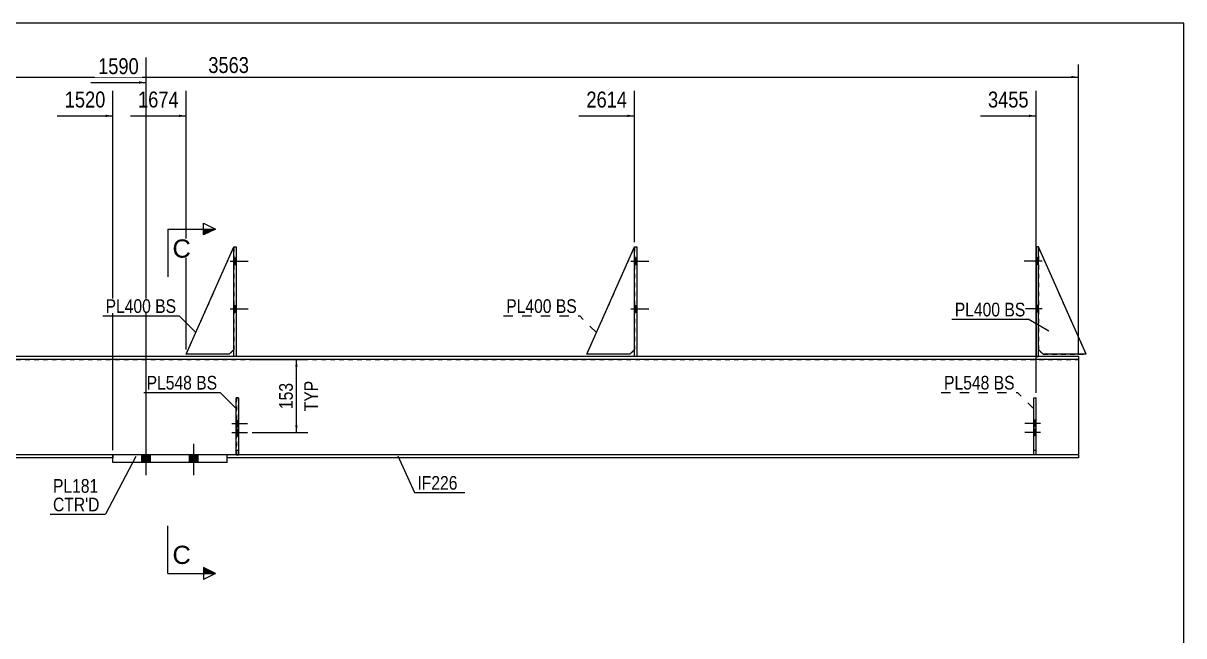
# Model space of a CAD drawing. Header units: millimetres. Extents: x -26 to 376, y -197 to 80.
# Drawn here: x 133.2 to 376.5, y -47.9 to 80.5 of the extents above; entities that cross this region are included whole.
import ezdxf

# ---------------------------------------------------------------- set-up
doc = ezdxf.new("R2010")
doc.units = ezdxf.units.MM
doc.linetypes.add('DXK_LINE_DOT1', pattern=[1.8814, 0.9407, -0.9407])
doc.linetypes.add('DXK_LINE_DOT2', pattern=[3.9198, 1.9599, -1.9599])
doc.styles.add('Arial', font='ARIAL.TTF', dxfattribs={"height": 0.2})
doc.styles.add('Arial Narrow', font='ARIALN.TTF', dxfattribs={"height": 0.2})

# ---------------------------------------------------------------- blocks, each defined once
blk = doc.blocks.new('Unknown-626819652-1211')
at = {"color": 5, "linetype": 'Continuous'}
for p, q in [((376.47, 80.47), (-23.53, 80.47)), ((376.47, -196.53), (376.47, 80.47))]:
    blk.add_line(p, q, dxfattribs=at)
blk = doc.blocks.new('Bolt-626819652-1239 - 1232')
at = {"linetype": 'Continuous'}
for points in [[(158.05, -11.6), (159.85, -11.6), (159.85, -10), (158.05, -10)], [(158.05, -11.6), (159.85, -11.6), (159.85, -10), (158.05, -10)], [(168.05, -11.6), (169.85, -11.6), (169.85, -10), (168.05, -10)], [(168.05, -11.6), (169.85, -11.6), (169.85, -10), (168.05, -10)]]:
    blk.add_hatch(color=3, dxfattribs=at).paths.add_polyline_path(points)
at = {"color": 3, "linetype": 'Continuous'}
for p, q in [((158.95, -14.2), (158.95, -7.7)), ((158.95, -14.2), (158.95, -7.7)), ((168.95, -14.2), (168.95, -7.7)), ((168.95, -14.2), (168.95, -7.7)), ((158.05, -11.6), (158.05, -10)), ((158.05, -11.6), (158.05, -10)), ((159.85, -11.6), (159.85, -10)), ((159.85, -11.6), (159.85, -10)), ((168.05, -11.6), (168.05, -10)), ((168.05, -11.6), (168.05, -10)), ((169.85, -11.6), (169.85, -10)), ((169.85, -11.6), (169.85, -10))]:
    blk.add_line(p, q, dxfattribs=at)
blk = doc.blocks.new('Bolt-626819652-2163 - 1232')
at = {"color": 3, "linetype": 'DXK_LINE_DOT2'}
for p, q in [((345.51, -2.69), (345.01, -2.69)), ((346.31, -3.39), (345.01, -3.39)), ((345.51, -4.09), (345.01, -4.09)), ((345.51, -4.6), (345.01, -4.6)), ((346.31, -5.3), (345.01, -5.3)), ((345.51, -6), (345.01, -6))]:
    blk.add_line(p, q, dxfattribs=at)
blk = doc.blocks.new('Part-626819652-1279 - 1232')
at = {"color": 2, "linetype": 'Continuous'}
for p, q in [((177.82, -10), (175.95, -10)), ((354.37, -10.6), (175.95, -10.6)), ((345.01, -10), (178.32, -10)), ((354.37, -10), (345.51, -10)), ((354.37, -10), (354.37, -10.6))]:
    blk.add_line(p, q, dxfattribs=at)
at = {"color": 7, "linetype": 'DXK_LINE_DOT1'}
for p, q in [((175.95, -10.6), (175.95, -10)), ((178.32, -10), (177.82, -10)), ((345.51, -10), (345.01, -10))]:
    blk.add_line(p, q, dxfattribs=at)
blk = doc.blocks.new('Bolt-626819652-1235 - 1232')
at = {"linetype": 'Continuous'}
for points in [[(177.82, 29.9), (177.82, 31.3), (177.32, 31.3), (177.32, 29.9)], [(177.82, 29.9), (177.82, 31.3), (177.32, 31.3), (177.32, 29.9)], [(177.82, 29.9), (177.82, 31.3), (177.32, 31.3), (177.32, 29.9)], [(177.82, 19.9), (177.82, 21.3), (177.32, 21.3), (177.32, 19.9)], [(177.82, 19.9), (177.82, 21.3), (177.32, 21.3), (177.32, 19.9)], [(177.82, 19.9), (177.82, 21.3), (177.32, 21.3), (177.32, 19.9)]]:
    blk.add_hatch(color=3, dxfattribs=at).paths.add_polyline_path(points)
at = {"color": 3, "linetype": 'Continuous'}
for p, q in [((176.52, 30.6), (180.32, 30.6)), ((176.52, 30.6), (180.32, 30.6)), ((176.52, 30.6), (180.32, 30.6)), ((177.32, 31.3), (177.82, 31.3)), ((177.32, 31.3), (177.82, 31.3)), ((177.32, 31.3), (177.82, 31.3)), ((177.32, 29.9), (177.82, 29.9)), ((177.32, 29.9), (177.82, 29.9)), ((177.32, 29.9), (177.82, 29.9)), ((176.52, 20.6), (180.32, 20.6)), ((176.52, 20.6), (180.32, 20.6)), ((176.52, 20.6), (180.32, 20.6)), ((177.32, 21.3), (177.82, 21.3)), ((177.32, 21.3), (177.82, 21.3)), ((177.32, 21.3), (177.82, 21.3)), ((177.32, 19.9), (177.82, 19.9)), ((177.32, 19.9), (177.82, 19.9)), ((177.32, 19.9), (177.82, 19.9))]:
    blk.add_line(p, q, dxfattribs=at)
blk = doc.blocks.new('Bolt-626819652-1237 - 1232')
at = {"linetype": 'Continuous'}
for points in [[(346.01, 29.9), (346.01, 31.3), (345.51, 31.3), (345.51, 29.9)], [(346.01, 29.9), (346.01, 31.3), (345.51, 31.3), (345.51, 29.9)], [(346.01, 29.9), (346.01, 31.3), (345.51, 31.3), (345.51, 29.9)], [(346.01, 19.9), (346.01, 21.3), (345.51, 21.3), (345.51, 19.9)], [(346.01, 19.9), (346.01, 21.3), (345.51, 21.3), (345.51, 19.9)], [(346.01, 19.9), (346.01, 21.3), (345.51, 21.3), (345.51, 19.9)]]:
    blk.add_hatch(color=3, dxfattribs=at).paths.add_polyline_path(points)
at = {"color": 3, "linetype": 'Continuous'}
for p, q in [((346.81, 30.6), (343.01, 30.6)), ((346.81, 30.6), (343.01, 30.6)), ((346.81, 30.6), (343.01, 30.6)), ((346.01, 31.3), (345.51, 31.3)), ((346.01, 31.3), (345.51, 31.3)), ((346.01, 31.3), (345.51, 31.3)), ((346.01, 29.9), (345.51, 29.9)), ((346.01, 29.9), (345.51, 29.9)), ((346.01, 29.9), (345.51, 29.9)), ((346.81, 20.6), (343.01, 20.6)), ((346.81, 20.6), (343.01, 20.6)), ((346.81, 20.6), (343.01, 20.6)), ((346.01, 21.3), (345.51, 21.3)), ((346.01, 21.3), (345.51, 21.3)), ((346.01, 21.3), (345.51, 21.3)), ((346.01, 19.9), (345.51, 19.9)), ((346.01, 19.9), (345.51, 19.9)), ((346.01, 19.9), (345.51, 19.9))]:
    blk.add_line(p, q, dxfattribs=at)
blk = doc.blocks.new('Part-626819652-2146 - 1232')
at = {"color": 2, "linetype": 'Continuous'}
for p, q in [((345.01, -10), (345.01, 2)), ((345.01, 2), (345.51, 2)), ((345.51, -10), (345.51, 2)), ((345.51, -10), (345.01, -10))]:
    blk.add_line(p, q, dxfattribs=at)
blk = doc.blocks.new('Part-626819652-2141 - 1232')
at = {"color": 2, "linetype": 'Continuous'}
for p, q in [((251.32, 11.1), (261.32, 33.6)), ((260.32, 11.1), (251.32, 11.1)), ((261.32, 12.1), (260.32, 11.1))]:
    blk.add_line(p, q, dxfattribs=at)
at = {"color": 7, "linetype": 'DXK_LINE_DOT1'}
blk.add_line((261.32, 33.6), (261.32, 12.1), dxfattribs=at)
blk = doc.blocks.new('Part-626819652-1257 - 1232')
at = {"color": 7, "linetype": 'DXK_LINE_DOT1'}
for p, q in [((0, 10), (354.37, 10)), ((354.37, -10), (3.48, -10))]:
    blk.add_line(p, q, dxfattribs=at)
at = {"color": 2, "linetype": 'Continuous'}
blk.add_line((354.37, 10), (354.37, -10), dxfattribs=at)
blk = doc.blocks.new('Part-626819652-1365 - 1232')
at = {"color": 2, "linetype": 'Continuous'}
for p, q in [((356.01, 11.1), (346.01, 33.6)), ((347.01, 11.1), (346.01, 12.1)), ((356.01, 11.1), (347.01, 11.1))]:
    blk.add_line(p, q, dxfattribs=at)
at = {"color": 7, "linetype": 'DXK_LINE_DOT1'}
blk.add_line((346.01, 33.6), (346.01, 12.1), dxfattribs=at)
blk = doc.blocks.new('Part-626819652-1301 - 1232')
at = {"color": 2, "linetype": 'Continuous'}
for p, q in [((261.32, 10.6), (261.32, 33.6)), ((261.32, 33.6), (261.82, 33.6)), ((261.82, 33.6), (261.82, 10.6)), ((261.82, 10.6), (261.32, 10.6))]:
    blk.add_line(p, q, dxfattribs=at)
blk = doc.blocks.new('Part-626819652-1323 - 1232')
at = {"color": 2, "linetype": 'Continuous'}
for p, q in [((177.82, -10), (177.82, 2)), ((177.82, 2), (178.32, 2)), ((178.32, 2), (178.32, -10)), ((178.32, -10), (177.82, -10))]:
    blk.add_line(p, q, dxfattribs=at)
at = {"color": 7, "linetype": 'DXK_LINE_DOT1'}
blk.add_line((177.82, -9), (178.32, -9), dxfattribs=at)
blk = doc.blocks.new('Part-626819652-1345 - 1232')
at = {"color": 2, "linetype": 'Continuous'}
for p, q in [((167.32, 11.1), (177.32, 33.6)), ((176.32, 11.1), (167.32, 11.1)), ((177.32, 12.1), (176.32, 11.1))]:
    blk.add_line(p, q, dxfattribs=at)
at = {"color": 7, "linetype": 'DXK_LINE_DOT1'}
blk.add_line((177.32, 33.6), (177.32, 12.1), dxfattribs=at)
blk = doc.blocks.new('Part-626819652-1350 - 1232')
at = {"color": 2, "linetype": 'Continuous'}
for p, q in [((177.32, 10.6), (177.32, 33.6)), ((177.32, 33.6), (177.82, 33.6)), ((177.82, 33.6), (177.82, 10.6)), ((177.82, 10.6), (177.32, 10.6))]:
    blk.add_line(p, q, dxfattribs=at)
blk = doc.blocks.new('Part-626819652-1360 - 1232')
at = {"color": 7, "linetype": 'DXK_LINE_DOT1'}
for p, q in [((345.01, -10), (345.01, 2)), ((345.01, 2), (345.51, 2)), ((345.51, -10), (345.51, 2)), ((345.01, -9), (345.51, -9))]:
    blk.add_line(p, q, dxfattribs=at)
blk = doc.blocks.new('Part-626819652-1370 - 1232')
at = {"color": 2, "linetype": 'Continuous'}
for p, q in [((346.01, 33.6), (345.51, 33.6)), ((345.51, 33.6), (345.51, 10.6)), ((346.01, 10.6), (346.01, 33.6)), ((345.51, 10.6), (346.01, 10.6))]:
    blk.add_line(p, q, dxfattribs=at)
blk = doc.blocks.new('Part-626819652-1438 - 1232')
at = {"color": 2, "linetype": 'Continuous'}
for p, q in [((151.95, -11.6), (151.95, -10)), ((175.95, -10), (151.95, -10)), ((175.95, -11.6), (151.95, -11.6)), ((175.95, -11.6), (175.95, -10))]:
    blk.add_line(p, q, dxfattribs=at)
blk = doc.blocks.new('Part-626819652-1460 - 1232')
at = {"color": 2, "linetype": 'Continuous'}
for p, q in [((3.48, -10.6), (3.48, -10)), ((9.82, -10), (3.48, -10)), ((151.95, -10.6), (3.48, -10.6)), ((151.95, -10), (10.32, -10))]:
    blk.add_line(p, q, dxfattribs=at)
at = {"color": 7, "linetype": 'DXK_LINE_DOT1'}
blk.add_line((151.95, -10), (151.95, -10.6), dxfattribs=at)
blk = doc.blocks.new('Part-626819652-1482 - 1232')
at = {"color": 2, "linetype": 'Continuous'}
for p, q in [((354.37, 10), (0, 10)), ((177.32, 10.6), (93.82, 10.6)), ((261.32, 10.6), (177.82, 10.6)), ((345.51, 10.6), (261.82, 10.6)), ((354.37, 10.6), (346.01, 10.6)), ((354.37, 10.6), (354.37, 10))]:
    blk.add_line(p, q, dxfattribs=at)
at = {"color": 7, "linetype": 'DXK_LINE_DOT1'}
for p, q in [((177.82, 10.6), (177.32, 10.6)), ((261.82, 10.6), (261.32, 10.6)), ((346.01, 10.6), (345.51, 10.6))]:
    blk.add_line(p, q, dxfattribs=at)
blk = doc.blocks.new('Part-626819652-2142 - 1232')
at = {"color": 7, "linetype": 'DXK_LINE_DOT1'}
for p, q in [((177.82, 2), (177.82, -10)), ((178.32, 2), (177.82, 2)), ((178.32, -10), (178.32, 2)), ((177.82, -10), (178.32, -10))]:
    blk.add_line(p, q, dxfattribs=at)
blk = doc.blocks.new('Bolt-626819652-1518 - 1232')
at = {"linetype": 'Continuous'}
for points in [[(261.82, 29.9), (261.82, 31.3), (261.32, 31.3), (261.32, 29.9)], [(261.82, 29.9), (261.82, 31.3), (261.32, 31.3), (261.32, 29.9)], [(261.82, 29.9), (261.82, 31.3), (261.32, 31.3), (261.32, 29.9)], [(261.82, 19.9), (261.82, 21.3), (261.32, 21.3), (261.32, 19.9)], [(261.82, 19.9), (261.82, 21.3), (261.32, 21.3), (261.32, 19.9)], [(261.82, 19.9), (261.82, 21.3), (261.32, 21.3), (261.32, 19.9)]]:
    blk.add_hatch(color=3, dxfattribs=at).paths.add_polyline_path(points)
at = {"color": 3, "linetype": 'Continuous'}
for p, q in [((260.52, 30.6), (264.32, 30.6)), ((260.52, 30.6), (264.32, 30.6)), ((260.52, 30.6), (264.32, 30.6)), ((261.32, 31.3), (261.82, 31.3)), ((261.32, 31.3), (261.82, 31.3)), ((261.32, 31.3), (261.82, 31.3)), ((261.32, 29.9), (261.82, 29.9)), ((261.32, 29.9), (261.82, 29.9)), ((261.32, 29.9), (261.82, 29.9)), ((260.52, 20.6), (264.32, 20.6)), ((260.52, 20.6), (264.32, 20.6)), ((260.52, 20.6), (264.32, 20.6)), ((261.32, 21.3), (261.82, 21.3)), ((261.32, 21.3), (261.82, 21.3)), ((261.32, 21.3), (261.82, 21.3)), ((261.32, 19.9), (261.82, 19.9)), ((261.32, 19.9), (261.82, 19.9)), ((261.32, 19.9), (261.82, 19.9))]:
    blk.add_line(p, q, dxfattribs=at)
blk = doc.blocks.new('Part-626819652-2153 - 1232')
at = {"color": 7, "linetype": 'DXK_LINE_DOT1'}
for p, q in [((167.32, 11.1), (177.32, 33.6)), ((176.32, 11.1), (167.32, 11.1)), ((177.32, 12.1), (176.32, 11.1))]:
    blk.add_line(p, q, dxfattribs=at)
blk = doc.blocks.new('Part-626819652-2154 - 1232')
at = {"color": 7, "linetype": 'DXK_LINE_DOT1'}
for p, q in [((356.01, 11.1), (346.01, 33.6)), ((346.01, 12.1), (347.01, 11.1)), ((347.01, 11.1), (356.01, 11.1))]:
    blk.add_line(p, q, dxfattribs=at)
blk = doc.blocks.new('Part-626819652-2155 - 1232')
at = {"color": 7, "linetype": 'DXK_LINE_DOT1'}
for p, q in [((251.32, 11.1), (261.32, 33.6)), ((260.32, 11.1), (251.32, 11.1)), ((261.32, 12.1), (260.32, 11.1))]:
    blk.add_line(p, q, dxfattribs=at)
blk = doc.blocks.new('Bolt-626819652-2160 - 1232')
at = {"linetype": 'Continuous'}
for points in [[(177.82, -2.69), (177.82, -4.09), (178.32, -4.09), (178.32, -2.69)], [(177.82, -4.6), (177.82, -6), (178.32, -6), (178.32, -4.6)]]:
    blk.add_hatch(color=3, dxfattribs=at).paths.add_polyline_path(points)
at = {"color": 3, "linetype": 'Continuous'}
for p, q in [((176.87, -3.39), (180.17, -3.39)), ((177.82, -2.69), (178.32, -2.69)), ((177.82, -4.09), (178.32, -4.09)), ((177.82, -4.6), (178.32, -4.6)), ((176.87, -5.3), (180.17, -5.3)), ((177.82, -6), (178.32, -6))]:
    blk.add_line(p, q, dxfattribs=at)
blk = doc.blocks.new('Bolt-626819652-2166 - 1232')
at = {"color": 3, "linetype": 'DXK_LINE_DOT2'}
for p, q in [((177.02, -3.39), (178.32, -3.39)), ((177.82, -2.69), (178.32, -2.69)), ((177.82, -4.09), (178.32, -4.09)), ((177.82, -4.6), (178.32, -4.6)), ((177.02, -5.3), (178.32, -5.3)), ((177.82, -6), (178.32, -6))]:
    blk.add_line(p, q, dxfattribs=at)
blk = doc.blocks.new('Bolt-626819652-2169 - 1232')
at = {"linetype": 'Continuous'}
for points in [[(345.51, -4.09), (345.51, -2.69), (345.01, -2.69), (345.01, -4.09)], [(345.51, -6), (345.51, -4.6), (345.01, -4.6), (345.01, -6)]]:
    blk.add_hatch(color=3, dxfattribs=at).paths.add_polyline_path(points)
at = {"color": 3, "linetype": 'Continuous'}
for p, q in [((346.46, -3.39), (343.16, -3.39)), ((345.51, -2.69), (345.01, -2.69)), ((345.51, -4.09), (345.01, -4.09)), ((345.51, -4.6), (345.01, -4.6)), ((346.46, -5.3), (343.16, -5.3)), ((345.51, -6), (345.01, -6))]:
    blk.add_line(p, q, dxfattribs=at)
blk = doc.blocks.new('StraightDimension-626819652-1624 - 1232')
at = {"linetype": 'Continuous'}
blk.add_hatch(color=4, dxfattribs=at).paths.add_polyline_path([(352.87, 69.44), (354.37, 69.19), (352.87, 68.94)])
at = {"color": 4, "linetype": 'Continuous'}
for p, q in [((354.37, 11), (354.37, 71.79)), ((-1.91, 69.19), (354.37, 69.19))]:
    blk.add_line(p, q, dxfattribs=at)
at = {"color": 0}
blk.add_wipeout([(181.19, 69.34), (181.19, 74.24), (171.26, 74.24), (171.26, 69.34)], dxfattribs=at)
at = {"color": 4, "style": 'Arial Narrow'}
blk.add_text('3563', height=3.34, dxfattribs=at).set_placement((171.96, 70.04))
blk = doc.blocks.new('StraightDimension-626819652-3976 - 1232')
at = {"linetype": 'Continuous'}
blk.add_hatch(color=4, dxfattribs=at).paths.add_polyline_path([(344.01, 61.31), (345.51, 61.06), (344.01, 60.81)])
at = {"color": 4, "linetype": 'Continuous'}
for p, q in [((345.51, 3), (345.51, 66.31)), ((333.85, 61.06), (345.51, 61.06))]:
    blk.add_line(p, q, dxfattribs=at)
at = {"color": 0}
blk.add_wipeout([(344.65, 62.11), (344.65, 67.01), (334.72, 67.01), (334.72, 62.11)], dxfattribs=at)
at = {"color": 4, "style": 'Arial Narrow'}
blk.add_text('3455', height=3.34, dxfattribs=at).set_placement((335.42, 62.81))
blk = doc.blocks.new('StraightDimension-626819652-3977 - 1232')
at = {"linetype": 'Continuous'}
blk.add_hatch(color=4, dxfattribs=at).paths.add_polyline_path([(259.82, 61.31), (261.32, 61.06), (259.82, 60.81)])
at = {"color": 4, "linetype": 'Continuous'}
for p, q in [((261.32, 34.6), (261.32, 66.31)), ((249.67, 61.06), (261.32, 61.06))]:
    blk.add_line(p, q, dxfattribs=at)
at = {"color": 0}
blk.add_wipeout([(260.46, 62.11), (260.46, 67.01), (250.53, 67.01), (250.53, 62.11)], dxfattribs=at)
at = {"color": 4, "style": 'Arial Narrow'}
blk.add_text('2614', height=3.34, dxfattribs=at).set_placement((251.23, 62.81))
blk = doc.blocks.new('StraightDimension-626819652-3978 - 1232')
at = {"linetype": 'Continuous'}
blk.add_hatch(color=4, dxfattribs=at).paths.add_polyline_path([(165.82, 61.31), (167.32, 61.06), (165.82, 60.81)])
at = {"color": 4, "linetype": 'Continuous'}
for p, q in [((167.32, 12.1), (167.32, 66.31)), ((155.66, 61.06), (167.32, 61.06))]:
    blk.add_line(p, q, dxfattribs=at)
at = {"color": 0}
blk.add_wipeout([(166.46, 62.11), (166.46, 67.01), (156.53, 67.01), (156.53, 62.11)], dxfattribs=at)
at = {"color": 4, "style": 'Arial Narrow'}
blk.add_text('1674', height=3.34, dxfattribs=at).set_placement((157.23, 62.81))
blk = doc.blocks.new('StraightDimension-626819652-3979 - 1232')
at = {"linetype": 'Continuous'}
blk.add_hatch(color=4, dxfattribs=at).paths.add_polyline_path([(157.45, 68.31), (158.95, 68.06), (157.45, 67.81)])
at = {"color": 4, "linetype": 'Continuous'}
for p, q in [((158.95, -9), (158.95, 73.31)), ((147.3, 68.06), (158.95, 68.06))]:
    blk.add_line(p, q, dxfattribs=at)
at = {"color": 0}
blk.add_wipeout([(158.09, 69.11), (158.09, 74.01), (148.16, 74.01), (148.16, 69.11)], dxfattribs=at)
at = {"color": 4, "style": 'Arial Narrow'}
blk.add_text('1590', height=3.34, dxfattribs=at).set_placement((148.86, 69.81))
blk = doc.blocks.new('StraightDimension-626819652-3980 - 1232')
at = {"linetype": 'Continuous'}
blk.add_hatch(color=4, dxfattribs=at).paths.add_polyline_path([(150.45, 61.31), (151.95, 61.06), (150.45, 60.81)])
at = {"color": 4, "linetype": 'Continuous'}
for p, q in [((151.95, -9), (151.95, 66.31)), ((140.3, 61.06), (151.95, 61.06))]:
    blk.add_line(p, q, dxfattribs=at)
at = {"color": 0}
blk.add_wipeout([(151.09, 62.11), (151.09, 67.01), (141.16, 67.01), (141.16, 62.11)], dxfattribs=at)
at = {"color": 4, "style": 'Arial Narrow'}
blk.add_text('1520', height=3.34, dxfattribs=at).set_placement((141.86, 62.81))
blk = doc.blocks.new('StraightDimension-626819652-4308 - 1232')
at = {"linetype": 'Continuous'}
for points in [[(190.18, 8.5), (190.43, 10), (190.68, 8.5)], [(190.68, -3.8), (190.43, -5.3), (190.18, -3.8)]]:
    blk.add_hatch(color=7, dxfattribs=at).paths.add_polyline_path(points)
at = {"color": 7, "linetype": 'Continuous'}
for p, q in [((181.17, 10), (192.83, 10)), ((190.43, -5.3), (190.43, 10)), ((181.17, -5.3), (192.83, -5.3))]:
    blk.add_line(p, q, dxfattribs=at)
at = {"color": 0}
blk.add_wipeout([(190.28, 5.69), (186.08, 5.69), (186.08, -0.99), (190.28, -0.99)], dxfattribs=at)
at = {"color": 3, "style": 'Arial Narrow'}
blk.add_text('153', height=2.863, rotation=90.0002, dxfattribs=at).set_placement((189.68, -0.39))
at = {"color": 0, "linetype": 'Continuous'}
blk.add_wipeout([(195.53, 6.15), (191.33, 6.15), (191.33, -1.44), (195.53, -1.44)], dxfattribs=at)
at = {"color": 3, "linetype": 'Continuous', "style": 'Arial Narrow'}
blk.add_text('TYP', height=2.863, rotation=90.0002, dxfattribs=at).set_placement((194.93, -0.84))
blk = doc.blocks.new('Mark-626819652-1275 - 1232')
at = {"color": 0}
blk.add_wipeout([(224.21, -17.28), (224.21, -14.28), (215.8, -14.28), (215.8, -17.28)], dxfattribs=at)
blk.add_wipeout([(224.21, -17.28), (224.21, -14.28), (215.8, -14.28), (215.8, -17.28)], dxfattribs=at)
at = {"color": 7, "linetype": 'Continuous'}
for p, q in [((211.67, -10.15), (215.2, -17.88)), ((215.2, -17.88), (225.71, -17.88))]:
    blk.add_line(p, q, dxfattribs=at)
at = {"color": 3, "style": 'Arial Narrow'}
blk.add_text('IF226', height=2.863, dxfattribs=at).set_placement((215.8, -17.28))
blk = doc.blocks.new('MarkSet-626819652-4071 - 1232')
at = {"color": 0}
blk.add_wipeout([(168.53, 3.71), (168.53, 6.71), (159.03, 6.71), (159.03, 3.71)], dxfattribs=at)
blk.add_wipeout([(168.53, 3.71), (168.53, 6.71), (159.03, 6.71), (159.03, 3.71)], dxfattribs=at)
blk.add_wipeout([(173.82, 3.71), (173.82, 6.71), (169.43, 6.71), (169.43, 3.71)], dxfattribs=at)
blk.add_wipeout([(173.82, 3.71), (173.82, 6.71), (169.43, 6.71), (169.43, 3.71)], dxfattribs=at)
at = {"color": 7, "linetype": 'Continuous'}
for p in [(158.43, 3.11), (177.95, -0.43)]:
    blk.add_line(p, (174.42, 3.11), dxfattribs=at)
at = {"color": 3, "style": 'Arial Narrow'}
for s, p in [('PL548', (159.03, 3.71)), ('BS', (169.43, 3.71))]:
    blk.add_text(s, height=2.863, dxfattribs=at).set_placement(p)
blk = doc.blocks.new('Mark-626819652-1434 - 1232')
at = {"color": 7, "linetype": 'Continuous'}
blk.add_line((156.78, -10.35), (150.4, -22.41), dxfattribs=at)
at = {"color": 0}
blk.add_wipeout([(148.9, -17.91), (148.9, -14.91), (139.4, -14.91), (139.4, -17.91)], dxfattribs=at)
blk.add_wipeout([(148.9, -17.91), (148.9, -14.91), (139.4, -14.91), (139.4, -17.91)], dxfattribs=at)
blk.add_wipeout([(149.15, -21.81), (149.15, -18.81), (139.4, -18.81), (139.4, -21.81)], dxfattribs=at)
blk.add_wipeout([(149.15, -21.81), (149.15, -18.81), (139.4, -18.81), (139.4, -21.81)], dxfattribs=at)
at = {"color": 7, "linetype": 'Continuous'}
blk.add_line((138.8, -22.41), (150.4, -22.41), dxfattribs=at)
at = {"color": 3, "style": 'Arial Narrow'}
blk.add_text('PL181', height=2.863, dxfattribs=at).set_placement((139.4, -17.91))
at = {"color": 1, "style": 'Arial Narrow'}
blk.add_text("CTR'D", height=2.863, dxfattribs=at).set_placement((139.4, -21.81))
blk = doc.blocks.new('MarkSet-626819652-2346 - 1232')
at = {"color": 0}
blk.add_wipeout([(243.93, 19.76), (243.93, 22.76), (234.43, 22.76), (234.43, 19.76)], dxfattribs=at)
blk.add_wipeout([(243.93, 19.76), (243.93, 22.76), (234.43, 22.76), (234.43, 19.76)], dxfattribs=at)
blk.add_wipeout([(249.22, 19.76), (249.22, 22.76), (244.83, 22.76), (244.83, 19.76)], dxfattribs=at)
blk.add_wipeout([(249.22, 19.76), (249.22, 22.76), (244.83, 22.76), (244.83, 19.76)], dxfattribs=at)
at = {"color": 7, "linetype": 'DXK_LINE_DOT2'}
for p in [(233.83, 19.16), (253.35, 15.63)]:
    blk.add_line(p, (249.82, 19.16), dxfattribs=at)
at = {"color": 3, "style": 'Arial Narrow'}
for s, p in [('PL400', (234.43, 19.76)), ('BS', (244.83, 19.76))]:
    blk.add_text(s, height=2.863, dxfattribs=at).set_placement(p)
blk = doc.blocks.new('SectionMark-626819652-1716 - 1232')
at = {"linetype": 'Continuous'}
for points in [[(170.95, 36.1), (170.95, 37.35), (173.45, 37.35)], [(170.95, -34.84), (170.95, -33.59), (173.45, -34.84)]]:
    blk.add_hatch(color=30, dxfattribs=at).paths.add_polyline_path(points)
at = {"color": 30, "linetype": 'Continuous'}
for p, q in [((163.45, 37.35), (173.45, 37.35)), ((170.95, 36.1), (170.95, 38.6)), ((170.95, 38.6), (173.45, 37.35)), ((173.45, 37.35), (170.95, 36.1)), ((173.45, -34.84), (170.95, -33.59)), ((170.95, -33.59), (170.95, -36.09)), ((163.45, -34.84), (173.45, -34.84)), ((173.45, -34.84), (170.95, -36.09))]:
    blk.add_line(p, q, dxfattribs=at)
at = {"color": 0, "linetype": 'Continuous'}
for points in [[(168.31, 31.35), (168.31, 35.35), (164.45, 35.35), (164.45, 31.35)], [(168.31, -32.84), (168.31, -28.84), (164.45, -28.84), (164.45, -32.84)]]:
    blk.add_wipeout(points, dxfattribs=at)
at = {"color": 30, "linetype": 'Continuous'}
for p, q in [((163.45, 37.35), (163.45, 27.35)), ((163.45, -34.84), (163.45, -24.84))]:
    blk.add_line(p, q, dxfattribs=at)
at = {"color": 96, "linetype": 'Continuous', "style": 'Arial'}
for p in [(164.45, 31.35), (164.45, -32.84)]:
    blk.add_text('C', height=3.82, dxfattribs=at).set_placement(p)
blk = doc.blocks.new('MarkSet-626819652-3723 - 1232')
at = {"color": 0}
blk.add_wipeout([(335.72, 3.71), (335.72, 6.71), (326.22, 6.71), (326.22, 3.71)], dxfattribs=at)
blk.add_wipeout([(335.72, 3.71), (335.72, 6.71), (326.22, 6.71), (326.22, 3.71)], dxfattribs=at)
blk.add_wipeout([(341, 3.71), (341, 6.71), (336.62, 6.71), (336.62, 3.71)], dxfattribs=at)
blk.add_wipeout([(341, 3.71), (341, 6.71), (336.62, 6.71), (336.62, 3.71)], dxfattribs=at)
at = {"color": 7, "linetype": 'DXK_LINE_DOT2'}
for p in [(325.62, 3.11), (345.14, -0.43)]:
    blk.add_line(p, (341.6, 3.11), dxfattribs=at)
at = {"color": 3, "style": 'Arial Narrow'}
for s, p in [('PL548', (326.22, 3.71)), ('BS', (336.62, 3.71))]:
    blk.add_text(s, height=2.863, dxfattribs=at).set_placement(p)
blk = doc.blocks.new('MarkSet-626819652-3746 - 1232')
at = {"color": 0}
blk.add_wipeout([(337.97, 19.04), (337.97, 22.04), (328.46, 22.04), (328.46, 19.04)], dxfattribs=at)
blk.add_wipeout([(337.97, 19.04), (337.97, 22.04), (328.46, 22.04), (328.46, 19.04)], dxfattribs=at)
blk.add_wipeout([(343.25, 19.04), (343.25, 22.04), (338.87, 22.04), (338.87, 19.04)], dxfattribs=at)
blk.add_wipeout([(343.25, 19.04), (343.25, 22.04), (338.87, 22.04), (338.87, 19.04)], dxfattribs=at)
at = {"color": 7, "linetype": 'Continuous'}
for p in [(327.86, 18.44), (348.18, 15.94)]:
    blk.add_line(p, (343.85, 18.44), dxfattribs=at)
at = {"color": 3, "style": 'Arial Narrow'}
for s, p in [('PL400', (328.46, 19.04)), ('BS', (338.87, 19.04))]:
    blk.add_text(s, height=2.863, dxfattribs=at).set_placement(p)
blk = doc.blocks.new('MarkSet-626819652-3752 - 1232')
at = {"color": 0}
blk.add_wipeout([(159.93, 19.76), (159.93, 22.76), (150.43, 22.76), (150.43, 19.76)], dxfattribs=at)
blk.add_wipeout([(159.93, 19.76), (159.93, 22.76), (150.43, 22.76), (150.43, 19.76)], dxfattribs=at)
blk.add_wipeout([(165.22, 19.76), (165.22, 22.76), (160.83, 22.76), (160.83, 19.76)], dxfattribs=at)
blk.add_wipeout([(165.22, 19.76), (165.22, 22.76), (160.83, 22.76), (160.83, 19.76)], dxfattribs=at)
at = {"color": 7, "linetype": 'Continuous'}
for p in [(149.83, 19.16), (169.35, 15.63)]:
    blk.add_line(p, (165.82, 19.16), dxfattribs=at)
at = {"color": 3, "style": 'Arial Narrow'}
for s, p in [('PL400', (150.43, 19.76)), ('BS', (160.83, 19.76))]:
    blk.add_text(s, height=2.863, dxfattribs=at).set_placement(p)

msp = doc.modelspace()

# ---------------------------------------------------------------- block references
for name in ['Unknown-626819652-1211', 'Part-626819652-1345 - 1232', 'Part-626819652-2153 - 1232', 'Part-626819652-1350 - 1232', 'Part-626819652-2141 - 1232', 'Part-626819652-2155 - 1232', 'Part-626819652-1301 - 1232', 'Part-626819652-1370 - 1232', 'Part-626819652-1365 - 1232', 'Part-626819652-2154 - 1232', 'Bolt-626819652-1235 - 1232', 'Bolt-626819652-1518 - 1232', 'Bolt-626819652-1237 - 1232', 'Part-626819652-1482 - 1232', 'Part-626819652-1257 - 1232', 'Part-626819652-1323 - 1232', 'Part-626819652-2142 - 1232', 'Part-626819652-2146 - 1232', 'Part-626819652-1360 - 1232', 'Bolt-626819652-2160 - 1232', 'Bolt-626819652-2166 - 1232', 'Bolt-626819652-2169 - 1232', 'Bolt-626819652-2163 - 1232', 'Bolt-626819652-1239 - 1232', 'Part-626819652-1460 - 1232', 'Part-626819652-1438 - 1232', 'Part-626819652-1279 - 1232']:
    msp.add_blockref(name, (0, 0))

# ---------------------------------------------------------------- next in the draw order: block references
for name in ['StraightDimension-626819652-1624 - 1232', 'Mark-626819652-1434 - 1232', 'Mark-626819652-1275 - 1232']:
    msp.add_blockref(name, (0, 0))

# ---------------------------------------------------------------- next in the draw order: block references
for name in ['StraightDimension-626819652-3978 - 1232', 'StraightDimension-626819652-3977 - 1232', 'StraightDimension-626819652-3976 - 1232', 'MarkSet-626819652-2346 - 1232', 'StraightDimension-626819652-4308 - 1232']:
    msp.add_blockref(name, (0, 0))

# ---------------------------------------------------------------- next in the draw order: block references
for name in ['StraightDimension-626819652-3979 - 1232', 'MarkSet-626819652-3746 - 1232', 'MarkSet-626819652-3723 - 1232']:
    msp.add_blockref(name, (0, 0))

# ---------------------------------------------------------------- next in the draw order: block references
for name in ['StraightDimension-626819652-3980 - 1232', 'MarkSet-626819652-4071 - 1232']:
    msp.add_blockref(name, (0, 0))

# ---------------------------------------------------------------- next in the draw order: block references
msp.add_blockref('SectionMark-626819652-1716 - 1232', (0, 0))

# ---------------------------------------------------------------- next in the draw order: block references
msp.add_blockref('MarkSet-626819652-3752 - 1232', (0, 0))

doc.saveas('drawing.dxf')
